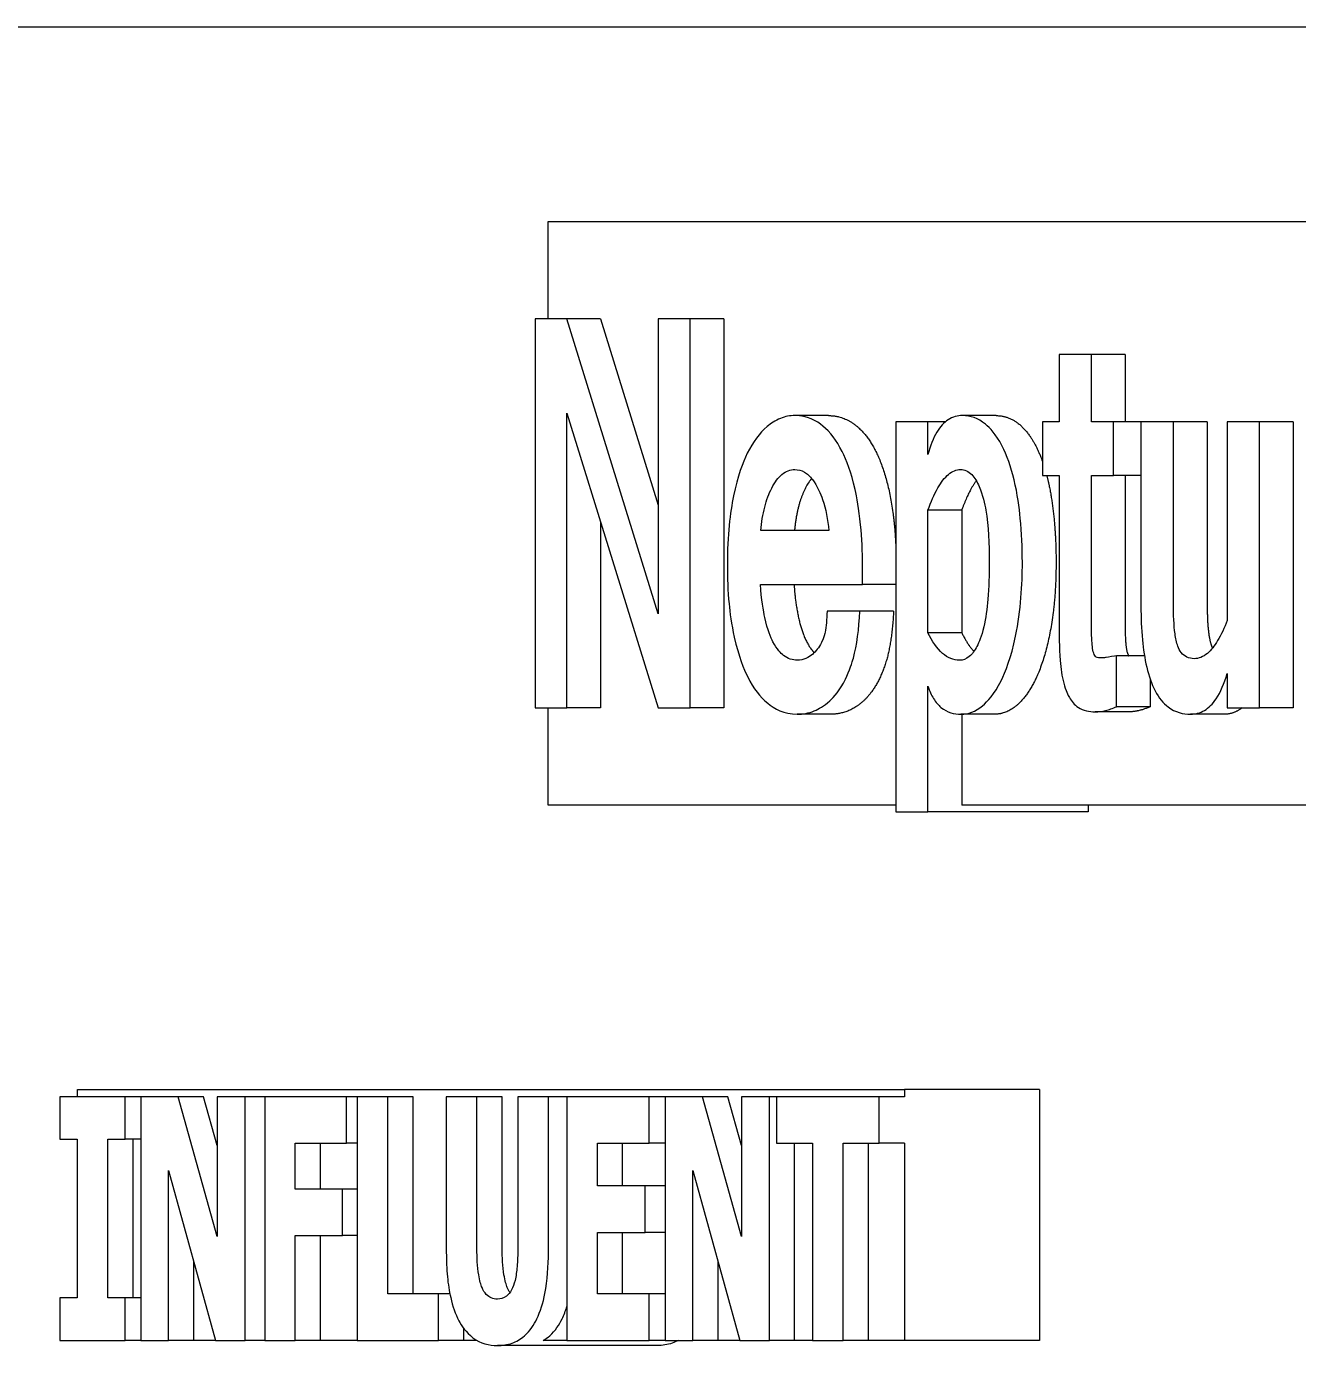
# Model space of a CAD drawing. Header units: inches. Extents: x 15 to 402, y 6 to 261.
# Drawn here: x 284.795 to 286.427, y 106.108 to 107.827 of the extents above; entities that cross this region are included whole.
import ezdxf

# ---------------------------------------------------------------- set-up
doc = ezdxf.new("R2010")
doc.units = ezdxf.units.IN
doc.header["$LTSCALE"] = 12
doc.header["$MEASUREMENT"] = 0
doc.layers.add('Dimension (ANSI)', color=7, linetype='Continuous', lineweight=25)
doc.layers.add('Visible (ANSI)', color=7, linetype='Continuous', lineweight=50)
doc.styles.add('MEMCOR Medium', font='arial.ttf')
doc.dimstyles.new('Default (ANSI)', dxfattribs={"dimscale": 12, "dimtxt": 0.15, "dimasz": 0.098425, "dimexe": 0.125, "dimexo": 0.0625, "dimgap": 0.031496, "dimtad": 0, "dimtih": 1, "dimtoh": 1, "dimdec": 4, "dimrnd": 1e-08, "dimzin": 3, "dimdsep": 46, "dimlunit": 5, "dimtxsty": 'MEMCOR Medium', "dimcen": 0.09, "dimdle": 0.393701, "dimclrd": 256, "dimclre": 256, "dimclrt": 256, "dimadec": 0, "dimazin": 1, "dimtfac": 0.8, "dimtofl": 0, "dimtmove": 0, "dimatfit": 3, "dimfxl": 1, "dimfrac": 1, "dimtolj": 1, "dimtzin": 4, "dimlwd": -1, "dimlwe": -1, "dimarcsym": 0})

# ---------------------------------------------------------------- blocks, each defined once
blk = doc.blocks.new('*D27')
at = {"layer": 'Defpoints', "color": 0, "transparency": 16777216}
for p in [(303.1786, 130.7691), (255.1653, 40.0141), (282.9742, 40.0141)]:
    blk.add_point(p, dxfattribs=at)
at = {"layer": 'Dimension (ANSI)', "transparency": 16777216}
for p, q in [((302.4286, 130.7691), (253.6653, 130.7691)), ((255.1653, 129.588), (255.1653, 91.5376)), ((255.1653, 41.1952), (255.1653, 79.2456)), ((282.2242, 40.0141), (253.6653, 40.0141))]:
    blk.add_line(p, q, dxfattribs=at)
for points in [[(254.9684, 129.588), (255.3621, 129.588), (255.1653, 130.7691)], [(254.9684, 41.1952), (255.3621, 41.1952), (255.1653, 40.0141)]]:
    blk.add_solid(points, dxfattribs=at)
at = {"layer": 'Dimension (ANSI)', "transparency": 16777216, "char_height": 1.8, "attachment_point": 5, "style": 'MEMCOR Medium'}
for s, insert in [('\\A1; \\fArial|b0|i0;\\H1.8000;90{\\H0.8x;\\S3#4;} in', (255.1653, 87.2406)), ('\\A1;[2305.2 mm]{\\P\\fArial|b0|i0;\\H1.8000;SHIPPING HEIGHT\\P\\fArial|b0|i0;\\H1.8000;REF.}', (255.1653, 81.0946))]:
    blk.add_mtext(s, dxfattribs=dict(at, insert=insert))

msp = doc.modelspace()

# ---------------------------------------------------------------- linework, layer by layer
at = {"layer": 'Visible (ANSI)', "linetype": 'Continuous', "lineweight": 18}
for p, q in [((284.105231, 107.826587), (290.011481, 107.826587)), ((285.464606, 107.576587), (288.652106, 107.576587)), ((285.464606, 107.451587), (285.464606, 107.576587)), ((285.448127, 107.451587), (285.448127, 106.951587)), ((285.488613, 107.451587), (285.448127, 107.451587)), ((285.531914, 107.451587), (285.488613, 107.451587)), ((285.606275, 107.072538), (285.488613, 107.451587)), ((285.531914, 107.451587), (285.606275, 107.212034)), ((285.647013, 107.451587), (285.606275, 107.451587)), ((285.606275, 107.451587), (285.606275, 107.072538)), ((285.690315, 107.451587), (285.647013, 107.451587)), ((285.647013, 106.951587), (285.647013, 107.451587)), ((285.690315, 107.451587), (285.690315, 106.951587)), ((286.162631, 107.405534), (286.121133, 107.405534)), ((286.121133, 107.405534), (286.121133, 107.318996)), ((286.162631, 107.318996), (286.162631, 107.405534)), ((286.205932, 107.405534), (286.162631, 107.405534)), ((286.205932, 107.405534), (286.205932, 107.318996)), ((285.488613, 107.330129), (285.606275, 106.951587)), ((285.488613, 106.951587), (285.488613, 107.330129)), ((285.825075, 107.327093), (285.781774, 107.327093)), ((285.952719, 107.318996), (285.911474, 107.318996)), ((285.911474, 107.318996), (285.911474, 106.817984)), ((285.952719, 107.276992), (285.952719, 107.318996)), ((285.974879, 107.318996), (285.952719, 107.318996)), ((286.040301, 107.327093), (285.997, 107.327093)), ((286.121133, 107.318996), (286.099878, 107.318996)), ((286.099878, 107.318996), (286.099878, 107.25017)), ((286.190971, 107.318996), (286.162631, 107.318996)), ((286.190971, 107.25017), (286.190971, 107.318996)), ((286.226288, 107.318996), (286.190971, 107.318996)), ((286.268039, 107.318996), (286.226288, 107.318996)), ((286.226288, 107.318996), (286.226288, 107.082154)), ((286.268039, 107.084684), (286.268039, 107.318996)), ((286.31134, 107.318996), (286.268039, 107.318996)), ((286.31134, 107.318996), (286.31134, 107.084684)), ((286.378363, 107.318996), (286.337118, 107.318996)), ((286.337118, 107.318996), (286.337118, 107.063935)), ((286.378363, 106.951587), (286.378363, 107.318996)), ((286.421664, 107.318996), (286.378363, 107.318996)), ((286.421664, 107.318996), (286.421664, 106.951587)), ((286.099878, 107.25017), (286.121133, 107.25017)), ((286.121133, 107.25017), (286.121133, 107.062923)), ((286.162631, 107.060393), (286.162631, 107.25017)), ((286.162631, 107.25017), (286.190971, 107.25017)), ((286.226288, 107.25017), (286.190971, 107.25017)), ((286.205932, 107.25017), (286.205932, 107.060393)), ((285.952719, 107.048247), (285.952719, 107.205635)), ((285.99602, 107.205635), (285.952719, 107.205635)), ((285.99602, 107.205635), (285.99602, 107.048247)), ((285.531914, 107.19082), (285.531914, 106.951587)), ((285.825549, 107.17932), (285.737999, 107.17932)), ((285.868565, 107.109988), (285.868565, 107.134785)), ((285.737493, 107.109988), (285.868565, 107.109988)), ((285.911474, 107.109988), (285.868565, 107.109988)), ((285.865276, 107.076081), (285.823019, 107.076081)), ((285.908577, 107.076081), (285.865276, 107.076081)), ((285.99602, 107.048247), (285.952719, 107.048247)), ((286.194766, 106.953105), (286.194766, 107.018388)), ((286.230768, 107.018388), (286.194766, 107.018388)), ((286.337118, 106.995615), (286.337118, 106.951587)), ((285.952719, 106.817984), (285.952719, 106.979421)), ((286.238068, 106.988572), (286.238068, 106.953105)), ((285.448127, 106.951587), (285.488613, 106.951587)), ((285.464606, 106.826587), (285.464606, 106.951587)), ((285.531914, 106.951587), (285.488613, 106.951587)), ((285.606275, 106.951587), (285.647013, 106.951587)), ((285.690315, 106.951587), (285.647013, 106.951587)), ((285.828112, 106.94349), (285.78481, 106.94349)), ((286.038277, 106.94349), (285.994976, 106.94349)), ((285.99602, 106.94349), (285.99602, 106.826587)), ((286.21074, 106.946526), (286.167439, 106.946526)), ((286.238068, 106.953105), (286.194766, 106.953105)), ((286.333355, 106.94349), (286.290053, 106.94349)), ((286.337118, 106.951587), (286.378363, 106.951587)), ((286.421664, 106.951587), (286.378363, 106.951587)), ((285.911474, 106.826587), (285.464606, 106.826587)), ((288.652106, 106.826587), (285.99602, 106.826587)), ((286.1584, 106.826587), (286.1584, 106.817984)), ((285.911474, 106.817984), (285.952719, 106.817984)), ((286.1584, 106.817984), (285.952719, 106.817984)), ((284.860048, 106.461587), (285.922548, 106.461587)), ((284.860048, 106.452087), (284.860048, 106.461587)), ((285.922548, 106.461587), (285.922548, 106.452087)), ((286.095754, 106.461587), (285.922548, 106.461587)), ((286.095754, 106.461587), (286.095754, 106.139087)), ((284.921675, 106.452087), (284.837465, 106.452087)), ((284.837465, 106.452087), (284.837465, 106.397553)), ((284.941402, 106.452087), (284.921675, 106.452087)), ((284.921675, 106.397553), (284.921675, 106.452087)), ((284.989595, 106.452087), (284.941402, 106.452087)), ((284.941402, 106.452087), (284.941402, 106.139087)), ((285.022071, 106.452087), (284.989595, 106.452087)), ((285.039563, 106.272759), (284.989595, 106.452087)), ((285.039563, 106.389309), (285.022071, 106.452087)), ((285.075454, 106.452087), (285.039563, 106.452087)), ((285.039563, 106.452087), (285.039563, 106.272759)), ((285.100888, 106.452087), (285.075454, 106.452087)), ((285.075454, 106.139087), (285.075454, 106.452087)), ((285.205644, 106.452087), (285.100888, 106.452087)), ((285.100888, 106.452087), (285.100888, 106.139087)), ((285.219536, 106.452087), (285.205644, 106.452087)), ((285.205644, 106.39248), (285.205644, 106.452087)), ((285.258851, 106.452087), (285.219536, 106.452087)), ((285.219536, 106.452087), (285.219536, 106.139087)), ((285.291327, 106.452087), (285.258851, 106.452087)), ((285.258851, 106.198694), (285.258851, 106.452087)), ((285.291327, 106.198694), (285.291327, 106.452087)), ((285.373315, 106.452087), (285.334, 106.452087)), ((285.334, 106.452087), (285.334, 106.252213)), ((285.405791, 106.452087), (285.373315, 106.452087)), ((285.373315, 106.256779), (285.373315, 106.452087)), ((285.405791, 106.256779), (285.405791, 106.452087)), ((285.465135, 106.452087), (285.42582, 106.452087)), ((285.42582, 106.452087), (285.42582, 106.256779)), ((285.48892, 106.452087), (285.465135, 106.452087)), ((285.465135, 106.252467), (285.465135, 106.452087)), ((285.59469, 106.452087), (285.48892, 106.452087)), ((285.48892, 106.452087), (285.48892, 106.139087)), ((285.614924, 106.452087), (285.59469, 106.452087)), ((285.59469, 106.39248), (285.59469, 106.452087)), ((285.663117, 106.452087), (285.614924, 106.452087)), ((285.614924, 106.452087), (285.614924, 106.139087)), ((285.695593, 106.452087), (285.663117, 106.452087)), ((285.713085, 106.272759), (285.663117, 106.452087)), ((285.713085, 106.389309), (285.695593, 106.452087)), ((285.748976, 106.452087), (285.713085, 106.452087)), ((285.713085, 106.452087), (285.713085, 106.272759)), ((285.758176, 106.452087), (285.748976, 106.452087)), ((285.748976, 106.139087), (285.748976, 106.452087)), ((285.890073, 106.452087), (285.758176, 106.452087)), ((285.758176, 106.452087), (285.758176, 106.39248)), ((285.922548, 106.452087), (285.890073, 106.452087)), ((285.890073, 106.39248), (285.890073, 106.452087)), ((284.837465, 106.397553), (284.859912, 106.397553)), ((284.859912, 106.397553), (284.859912, 106.193621)), ((284.899228, 106.397553), (284.921675, 106.397553)), ((284.899228, 106.193621), (284.899228, 106.397553)), ((284.941402, 106.397553), (284.921675, 106.397553)), ((284.931704, 106.193621), (284.931704, 106.397553)), ((285.139949, 106.39248), (285.205644, 106.39248)), ((285.139949, 106.33338), (285.139949, 106.39248)), ((285.172425, 106.33338), (285.172425, 106.39248)), ((285.219536, 106.39248), (285.205644, 106.39248)), ((285.527981, 106.337439), (285.527981, 106.39248)), ((285.527981, 106.39248), (285.59469, 106.39248)), ((285.560457, 106.337439), (285.560457, 106.39248)), ((285.614924, 106.39248), (285.59469, 106.39248)), ((285.758176, 106.39248), (285.804467, 106.39248)), ((285.781452, 106.139087), (285.781452, 106.39248)), ((285.804467, 106.39248), (285.804467, 106.139087)), ((285.843782, 106.39248), (285.890073, 106.39248)), ((285.843782, 106.139087), (285.843782, 106.39248)), ((285.876258, 106.139087), (285.876258, 106.39248)), ((285.922548, 106.39248), (285.890073, 106.39248)), ((285.922548, 106.39248), (285.922548, 106.139087)), ((284.977293, 106.357223), (285.037661, 106.139087)), ((284.977293, 106.139087), (284.977293, 106.357223)), ((285.650815, 106.139087), (285.650815, 106.357223)), ((285.650815, 106.357223), (285.711183, 106.139087)), ((285.200444, 106.33338), (285.139949, 106.33338)), ((285.200444, 106.273773), (285.200444, 106.33338)), ((285.219536, 106.33338), (285.200444, 106.33338)), ((285.58949, 106.337439), (285.527981, 106.337439)), ((285.614924, 106.337439), (285.58949, 106.337439)), ((285.58949, 106.277832), (285.58949, 106.337439)), ((285.139949, 106.139087), (285.139949, 106.273773)), ((285.139949, 106.273773), (285.200444, 106.273773)), ((285.172425, 106.139087), (285.172425, 106.273773)), ((285.219536, 106.273773), (285.200444, 106.273773)), ((285.527981, 106.277832), (285.58949, 106.277832)), ((285.527981, 106.198694), (285.527981, 106.277832)), ((285.560457, 106.198694), (285.560457, 106.277832)), ((285.614924, 106.277832), (285.58949, 106.277832)), ((285.009769, 106.139087), (285.009769, 106.239873)), ((285.683291, 106.139087), (285.683291, 106.239873)), ((284.837465, 106.193621), (284.837465, 106.139087)), ((284.859912, 106.193621), (284.837465, 106.193621)), ((284.921675, 106.193621), (284.899228, 106.193621)), ((284.921675, 106.139087), (284.921675, 106.193621)), ((284.941402, 106.193621), (284.921675, 106.193621)), ((285.323912, 106.198694), (285.258851, 106.198694)), ((285.338595, 106.198694), (285.323912, 106.198694)), ((285.323912, 106.139087), (285.323912, 106.198694)), ((285.59469, 106.198694), (285.527981, 106.198694)), ((285.614924, 106.198694), (285.59469, 106.198694)), ((285.59469, 106.139087), (285.59469, 106.198694)), ((285.356388, 106.139087), (285.356388, 106.154527)), ((284.837465, 106.139087), (284.921675, 106.139087)), ((284.941402, 106.139087), (284.921675, 106.139087)), ((284.941402, 106.139087), (284.977293, 106.139087)), ((285.009769, 106.139087), (284.977293, 106.139087)), ((285.037661, 106.139087), (285.009769, 106.139087)), ((285.037661, 106.139087), (285.075454, 106.139087)), ((285.100888, 106.139087), (285.075454, 106.139087)), ((285.100888, 106.139087), (285.139949, 106.139087)), ((285.172425, 106.139087), (285.139949, 106.139087)), ((285.219536, 106.139087), (285.172425, 106.139087)), ((285.219536, 106.139087), (285.323912, 106.139087)), ((285.356388, 106.139087), (285.323912, 106.139087)), ((285.373329, 106.139087), (285.356388, 106.139087)), ((285.605248, 106.132492), (285.399567, 106.132492)), ((285.48892, 106.139087), (285.45858, 106.139087)), ((285.48892, 106.139087), (285.59469, 106.139087)), ((285.614924, 106.139087), (285.59469, 106.139087)), ((285.614924, 106.139087), (285.650815, 106.139087)), ((285.683291, 106.139087), (285.650815, 106.139087)), ((285.711183, 106.139087), (285.683291, 106.139087)), ((285.711183, 106.139087), (285.748976, 106.139087)), ((285.781452, 106.139087), (285.748976, 106.139087)), ((285.804467, 106.139087), (285.781452, 106.139087)), ((285.804467, 106.139087), (285.843782, 106.139087)), ((285.876258, 106.139087), (285.843782, 106.139087)), ((285.922548, 106.139087), (285.876258, 106.139087)), ((285.933374, 106.139087), (285.922548, 106.139087)), ((286.095754, 106.139087), (285.933374, 106.139087))]:
    msp.add_line(p, q, dxfattribs=at)
for points, degree, knots in [([(285.781774, 107.327093), (285.775521, 107.327093), (285.769303, 107.325981), (285.756507, 107.320911), (285.75087, 107.317109), (285.736467, 107.304709), (285.727962, 107.293396), (285.714756, 107.266726), (285.7081, 107.249481), (285.698517, 107.202257), (285.694982, 107.173925), (285.694982, 107.135291)], 3, [-1.49193162, -1.49193162, -1.49193162, -1.49193162, -1.29030138, -1.29030138, -1.0712515, -1.0712515, -0.64119148, -0.64119148, -0.29439022, -0.29439022, 0, 0, 0, 0]), ([(285.868565, 107.134785), (285.868565, 107.152261), (285.867848, 107.169791), (285.864143, 107.207339), (285.861261, 107.222227), (285.854087, 107.253978), (285.848075, 107.26967), (285.835271, 107.295308), (285.827036, 107.306056), (285.809657, 107.320346), (285.797993, 107.327093), (285.781774, 107.327093)], 3, [-0.953742878, -0.953742878, -0.953742878, -0.953742878, -0.864238922, -0.864238922, -0.757751945, -0.757751945, -0.52950742, -0.52950742, -0.247180323, -0.247180323, 0, 0, 0, 0]), ([(285.825075, 107.327093), (285.844559, 107.327093), (285.876948, 107.300777), (285.899721, 107.25017), (285.910322, 107.18789), (285.911474, 107.156646)], 2, [0, 0, 0, 1, 2, 3, 3.74559921, 3.74559921, 3.74559921]), ([(285.997, 107.327093), (285.990757, 107.327093), (285.984483, 107.325581), (285.973262, 107.318288), (285.968446, 107.313129), (285.959376, 107.297989), (285.955629, 107.288075), (285.952719, 107.276992)], 3, [-0.275184465, -0.275184465, -0.275184465, -0.275184465, -0.180024512, -0.180024512, -0.095399098, -0.095399098, 0, 0, 0, 0]), ([(286.073923, 107.138328), (286.073923, 107.157411), (286.073121, 107.176503), (286.069945, 107.208544), (286.067692, 107.226341), (286.059392, 107.261072), (286.054233, 107.276014), (286.040106, 107.303041), (286.032289, 107.311306), (286.017091, 107.323861), (286.007138, 107.327093), (285.997, 107.327093)], 3, [-0.558955892, -0.558955892, -0.558955892, -0.558955892, -0.427301963, -0.427301963, -0.333627639, -0.333627639, -0.250557772, -0.250557772, -0.154511048, -0.154511048, 0, 0, 0, 0]), ([(286.040301, 107.327093), (286.05852, 107.327093), (286.087619, 107.299259), (286.098721, 107.271076), (286.099878, 107.26779)], 2, [0, 0, 0, 1, 2, 2.12501933, 2.12501933, 2.12501933]), ([(285.737999, 107.17932), (285.738917, 107.189886), (285.740502, 107.200107), (285.745277, 107.218779), (285.748291, 107.226891), (285.756016, 107.241765), (285.760354, 107.24747), (285.770399, 107.255816), (285.776009, 107.257761), (285.781774, 107.257761)], 3, [-0.311667492, -0.311667492, -0.311667492, -0.311667492, -0.237050543, -0.237050543, -0.16576507, -0.16576507, -0.087852602, -0.087852602, 0, 0, 0, 0]), ([(285.781774, 107.257761), (285.785878, 107.257761), (285.789944, 107.256782), (285.797667, 107.252406), (285.801197, 107.249195), (285.810568, 107.236912), (285.814781, 107.226515), (285.821381, 107.207195), (285.824047, 107.193694), (285.825549, 107.17932)], 3, [-0.251457438, -0.251457438, -0.251457438, -0.251457438, -0.21404187, -0.21404187, -0.178283825, -0.178283825, -0.111899249, -0.111899249, 0, 0, 0, 0]), ([(285.952719, 107.205635), (285.956427, 107.215959), (285.960666, 107.225873), (285.969566, 107.241357), (285.974113, 107.247412), (285.984043, 107.255677), (285.989153, 107.257761), (285.99447, 107.257761)], 3, [-0.260849088, -0.260849088, -0.260849088, -0.260849088, -0.163914804, -0.163914804, -0.081029131, -0.081029131, 0, 0, 0, 0]), ([(285.99447, 107.257761), (285.99705, 107.257761), (285.999619, 107.257262), (286.004523, 107.255063), (286.006814, 107.25345), (286.012712, 107.247499), (286.015883, 107.242278), (286.023184, 107.22528), (286.025618, 107.213418), (286.030279, 107.185642), (286.031413, 107.161963), (286.031413, 107.138328)], 3, [-0.343912155, -0.343912155, -0.343912155, -0.343912155, -0.317867105, -0.317867105, -0.293187958, -0.293187958, -0.251194999, -0.251194999, -0.180100274, -0.180100274, 0, 0, 0, 0]), ([(286.105238, 107.25017), (286.109534, 107.233744), (286.117224, 107.17932), (286.117224, 107.138328)], 2, [2.4414184, 2.4414184, 2.4414184, 3, 4, 4, 4]), ([(285.803333, 107.246338), (285.799667, 107.241995), (285.784336, 107.214239), (285.7813, 107.17932)], 2, [0.72451067, 0.72451067, 0.72451067, 1, 2, 2, 2]), ([(285.694982, 107.135291), (285.694982, 107.118528), (285.695638, 107.101637), (285.698277, 107.074294), (285.700161, 107.059177), (285.70946, 107.01743), (285.71617, 107.00148), (285.728629, 106.976601), (285.73721, 106.965404), (285.755138, 106.950724), (285.767408, 106.94349), (285.78481, 106.94349)], 3, [-1.15207317, -1.15207317, -1.15207317, -1.15207317, -0.93289171, -0.93289171, -0.78803686, -0.78803686, -0.5752915, -0.5752915, -0.26521632, -0.26521632, 0, 0, 0, 0]), ([(286.031413, 107.138328), (286.031413, 107.122808), (286.030954, 107.106588), (286.028611, 107.079135), (286.02697, 107.066697), (286.021508, 107.043444), (286.018236, 107.035813), (286.012673, 107.025079), (286.009426, 107.02065), (286.001749, 107.014275), (285.997533, 107.012822), (285.993204, 107.012822)], 3, [-0.302907609, -0.302907609, -0.302907609, -0.302907609, -0.236448124, -0.236448124, -0.183771951, -0.183771951, -0.126677605, -0.126677605, -0.065974246, -0.065974246, 0, 0, 0, 0]), ([(285.994976, 106.94349), (286.004558, 106.94349), (286.013827, 106.946885), (286.029376, 106.959795), (286.038125, 106.969386), (286.052355, 106.998062), (286.059423, 107.0158), (286.072072, 107.07724), (286.073923, 107.110275), (286.073923, 107.138328)], 3, [-1.00371193, -1.00371193, -1.00371193, -1.00371193, -0.65582579, -0.65582579, -0.39249245, -0.39249245, -0.21376441, -0.21376441, 0, 0, 0, 0]), ([(285.78481, 107.012822), (285.778801, 107.012822), (285.772845, 107.014581), (285.763575, 107.021785), (285.758704, 107.026714), (285.750812, 107.041912), (285.746708, 107.051193), (285.74155, 107.075088), (285.738278, 107.091666), (285.737493, 107.109988)], 3, [-1.96156648, -1.96156648, -1.96156648, -1.96156648, -1.05825772, -1.05825772, -0.46701751, -0.46701751, -0.14011971, -0.14011971, 0, 0, 0, 0]), ([(285.780794, 107.109988), (285.781553, 107.092275), (285.78965, 107.051283), (285.800794, 107.028551), (285.806565, 107.022538)], 2, [0, 0, 0, 1, 2, 2.7615593, 2.7615593, 2.7615593]), ([(286.226288, 107.082154), (286.226288, 107.067802), (286.2268, 107.053154), (286.229264, 107.026971), (286.23102, 107.015044), (286.236344, 106.992546), (286.23989, 106.982301), (286.249306, 106.964419), (286.254956, 106.95764), (286.2703, 106.945912), (286.280321, 106.94349), (286.290053, 106.94349)], 3, [-0.548827562, -0.548827562, -0.548827562, -0.548827562, -0.439512351, -0.439512351, -0.34598462, -0.34598462, -0.250058124, -0.250058124, -0.148318491, -0.148318491, 0, 0, 0, 0]), ([(286.294608, 107.014846), (286.291476, 107.014846), (286.288243, 107.015374), (286.28269, 107.018033), (286.280259, 107.019885), (286.276134, 107.02521), (286.274717, 107.028094), (286.271979, 107.035473), (286.270848, 107.041198), (286.268535, 107.057917), (286.268039, 107.071442), (286.268039, 107.084684)], 3, [-0.253422966, -0.253422966, -0.253422966, -0.253422966, -0.213493453, -0.213493453, -0.180698068, -0.180698068, -0.150977621, -0.150977621, -0.100904321, -0.100904321, 0, 0, 0, 0]), ([(286.31134, 107.084684), (286.31134, 107.044704), (286.317712, 107.029039), (286.318032, 107.02834)], 2, [0, 0, 0, 1, 1.04927405, 1.04927405, 1.04927405]), ([(285.78481, 106.94349), (285.792173, 106.94349), (285.799495, 106.944828), (285.812372, 106.950073), (285.819325, 106.953885), (285.832185, 106.965762), (285.83966, 106.974147), (285.852157, 106.999498), (285.855451, 107.01031), (285.861399, 107.0318), (285.863973, 107.052914), (285.865276, 107.076081)], 3, [-0.510586724, -0.510586724, -0.510586724, -0.510586724, -0.395857325, -0.395857325, -0.305816844, -0.305816844, -0.233792858, -0.233792858, -0.177640706, -0.177640706, 0, 0, 0, 0]), ([(285.823019, 107.076081), (285.822773, 107.065241), (285.822036, 107.055815), (285.820383, 107.047948), (285.819147, 107.042178), (285.812635, 107.029212), (285.808657, 107.024101), (285.799687, 107.016627), (285.793005, 107.012822), (285.78481, 107.012822)], 3, [-1.35675121, -1.35675121, -1.35675121, -1.35675121, -0.38738366, -0.38738366, -0.25082013, -0.25082013, -0.12489258, -0.12489258, 0, 0, 0, 0]), ([(286.121133, 107.062923), (286.121133, 107.04608), (286.121365, 107.029157), (286.123201, 107.002213), (286.124655, 106.992338), (286.12968, 106.973667), (286.132535, 106.967973), (286.136969, 106.960352), (286.140538, 106.955591), (286.152245, 106.947938), (286.159856, 106.946526), (286.167439, 106.946526)], 3, [-0.456376523, -0.456376523, -0.456376523, -0.456376523, -0.347954157, -0.347954157, -0.281330285, -0.281330285, -0.211467672, -0.211467672, -0.115556849, -0.115556849, 0, 0, 0, 0]), ([(286.174271, 107.015858), (286.172479, 107.015858), (286.170639, 107.015881), (286.168208, 107.01731), (286.167569, 107.01802), (286.166483, 107.019782), (286.165964, 107.020881), (286.16487, 107.024093), (286.164314, 107.02711), (286.163235, 107.035743), (286.162631, 107.043497), (286.162631, 107.060393)], 3, [-0.460292219, -0.460292219, -0.460292219, -0.460292219, -0.324637621, -0.324637621, -0.26853254, -0.26853254, -0.218737319, -0.218737319, -0.128741654, -0.128741654, 0, 0, 0, 0]), ([(286.205932, 107.060393), (286.205932, 107.04268), (286.207703, 107.024967), (286.20983, 107.019554), (286.210671, 107.018388)], 2, [0, 0, 0, 1, 2, 2.52822021, 2.52822021, 2.52822021]), ([(286.337118, 107.063935), (286.333475, 107.054512), (286.329372, 107.045581), (286.320757, 107.031349), (286.316355, 107.025727), (286.306128, 107.017141), (286.300483, 107.014846), (286.294608, 107.014846)], 3, [-0.259852508, -0.259852508, -0.259852508, -0.259852508, -0.169044662, -0.169044662, -0.089539798, -0.089539798, 0, 0, 0, 0]), ([(285.993204, 107.012822), (285.989417, 107.012822), (285.985656, 107.013525), (285.978327, 107.016508), (285.974826, 107.018718), (285.964326, 107.027905), (285.958131, 107.037104), (285.952719, 107.048247)], 3, [-0.23235467, -0.23235467, -0.23235467, -0.23235467, -0.174633939, -0.174633939, -0.118377074, -0.118377074, 0, 0, 0, 0]), ([(286.194766, 107.018388), (286.192804, 107.018094), (286.184559, 107.016856), (286.180763, 107.016223), (286.178609, 107.015858), (286.174271, 107.015858)], 3, [-0.296822188, -0.296822188, -0.296822188, -0.296822188, -0.06611673, -0.06611673, 0, 0, 0, 0]), ([(286.290053, 106.94349), (286.296105, 106.94349), (286.302138, 106.944944), (286.313319, 106.951725), (286.318295, 106.956649), (286.328673, 106.972048), (286.333358, 106.983122), (286.337118, 106.995615)], 3, [-0.289149274, -0.289149274, -0.289149274, -0.289149274, -0.196914302, -0.196914302, -0.111111337, -0.111111337, 0, 0, 0, 0]), ([(285.952719, 106.979421), (285.954679, 106.973369), (285.957052, 106.968055), (285.962743, 106.958781), (285.96597, 106.955076), (285.977354, 106.945604), (285.986399, 106.94349), (285.994976, 106.94349)], 3, [-0.242357309, -0.242357309, -0.242357309, -0.242357309, -0.187522898, -0.187522898, -0.130708149, -0.130708149, 0, 0, 0, 0]), ([(286.167439, 106.946526), (286.171831, 106.946526), (286.176235, 106.947121), (286.185351, 106.949315), (286.190094, 106.95101), (286.194766, 106.953105)], 3, [-0.13991373, -0.13991373, -0.13991373, -0.13991373, -0.072976112, -0.072976112, 0, 0, 0, 0]), ([(285.334, 106.252213), (285.334, 106.241708), (285.334406, 106.231108), (285.336284, 106.211576), (285.337638, 106.202572), (285.342174, 106.182778), (285.345687, 106.172843), (285.353546, 106.158114), (285.359084, 106.149348), (285.377981, 106.135068), (285.388959, 106.132492), (285.399567, 106.132492)], 3, [-0.821877976, -0.821877976, -0.821877976, -0.821877976, -0.654433498, -0.654433498, -0.504909579, -0.504909579, -0.307478412, -0.307478412, -0.16166829, -0.16166829, 0, 0, 0, 0]), ([(285.399567, 106.192099), (285.396944, 106.192099), (285.394273, 106.192523), (285.389488, 106.194565), (285.387326, 106.196022), (285.383219, 106.200449), (285.381384, 106.203401), (285.378474, 106.210446), (285.376847, 106.215514), (285.373836, 106.233856), (285.373315, 106.245783), (285.373315, 106.256779)], 3, [-0.357819749, -0.357819749, -0.357819749, -0.357819749, -0.281802872, -0.281802872, -0.21609433, -0.21609433, -0.146681317, -0.146681317, -0.083787292, -0.083787292, 0, 0, 0, 0]), ([(285.42582, 106.256779), (285.42582, 106.249208), (285.425584, 106.24134), (285.424394, 106.22786), (285.423558, 106.221758), (285.421016, 106.211092), (285.419551, 106.207192), (285.415973, 106.200431), (285.413713, 106.197744), (285.407547, 106.193062), (285.403493, 106.192099), (285.399567, 106.192099)], 3, [-0.217363441, -0.217363441, -0.217363441, -0.217363441, -0.17163752, -0.17163752, -0.134758966, -0.134758966, -0.100390194, -0.100390194, -0.059831536, -0.059831536, 0, 0, 0, 0]), ([(285.399567, 106.132492), (285.405904, 106.132492), (285.412343, 106.13338), (285.424, 106.137575), (285.429349, 106.140579), (285.441621, 106.15141), (285.446607, 106.159336), (285.454787, 106.176196), (285.458224, 106.187173), (285.463933, 106.216204), (285.465135, 106.234469), (285.465135, 106.252467)], 3, [-0.433604472, -0.433604472, -0.433604472, -0.433604472, -0.370673963, -0.370673963, -0.316022801, -0.316022801, -0.237534002, -0.237534002, -0.137141706, -0.137141706, 0, 0, 0, 0]), ([(285.415803, 106.200656), (285.414515, 106.202483), (285.413355, 106.204623), (285.41095, 106.210446), (285.409323, 106.215514), (285.406312, 106.233856), (285.405791, 106.245783), (285.405791, 106.256779)], 3, [-0.193139977, -0.193139977, -0.193139977, -0.193139977, -0.146681317, -0.146681317, -0.083787292, -0.083787292, 0, 0, 0, 0]), ([(285.45858, 106.139087), (285.461405, 106.140696), (285.464178, 106.142656), (285.474097, 106.15141), (285.479083, 106.159336), (285.485061, 106.171657), (285.487137, 106.176991), (285.48892, 106.182703)], 3, [-0.345147629, -0.345147629, -0.345147629, -0.345147629, -0.316022801, -0.316022801, -0.237534002, -0.237534002, -0.185297913, -0.185297913, -0.185297913, -0.185297913]), ([(285.631785, 106.139087), (285.629309, 106.137677), (285.626793, 106.136536), (285.618024, 106.13338), (285.611585, 106.132492), (285.605248, 106.132492)], 3, [0.3451476286, 0.3451476286, 0.3451476286, 0.3451476286, 0.370673963, 0.370673963, 0.4336044716, 0.4336044716, 0.4336044716, 0.4336044716])]:
    msp.add_open_spline(points, degree=degree, knots=knots, dxfattribs=at)
for points in [[(286.014837, 107.24347), (286.00494, 107.230468), (285.99602, 107.205635)], [(286.117224, 107.138328), (286.117224, 107.094805), (286.105332, 107.022943), (286.08433, 106.97183), (286.05523, 106.94349), (286.038277, 106.94349)], [(285.908577, 107.076081), (285.9063, 107.035595), (285.892383, 106.989542), (285.871128, 106.959178), (285.843547, 106.94349), (285.828112, 106.94349)], [(285.99602, 107.048247), (286.003379, 107.033096), (286.011848, 107.024425)], [(286.238068, 106.953105), (286.223392, 106.946526), (286.21074, 106.946526)], [(286.35565, 106.951587), (286.345721, 106.94349), (286.333355, 106.94349)]]:
    msp.add_open_spline(points, degree=2, dxfattribs=at)

# ---------------------------------------------------------------- dimensions: what is measured, and where the dimension line sits
at = {"layer": 'Dimension (ANSI)'}
dim = msp.add_linear_dim(base=(255.165265, 40.014122), p1=(303.178631, 130.769122), p2=(282.97425, 40.014122), angle=90, text=' \\fArial|b0|i0;\\H1.8000;<> in\\X[2305.2 mm]{\\P\\fArial|b0|i0;\\H1.8000;SHIPPING HEIGHT\\P\\fArial|b0|i0;\\H1.8000;REF.}', dimstyle='Default (ANSI)', override={"dimgap": 0.031496, "dimdec": 4, "dimpost": '', "dimtol": 0, "dimlim": 0, "dimtp": 0, "dimtm": 0, "dimtdec": 2, "dimatfit": 1}, dxfattribs=at)
dim.commit()
dim.dimension.update_dxf_attribs({"geometry": '*D27', "text_midpoint": (255.165265, 85.391622), "dimtype": 160})

doc.saveas('drawing.dxf')
